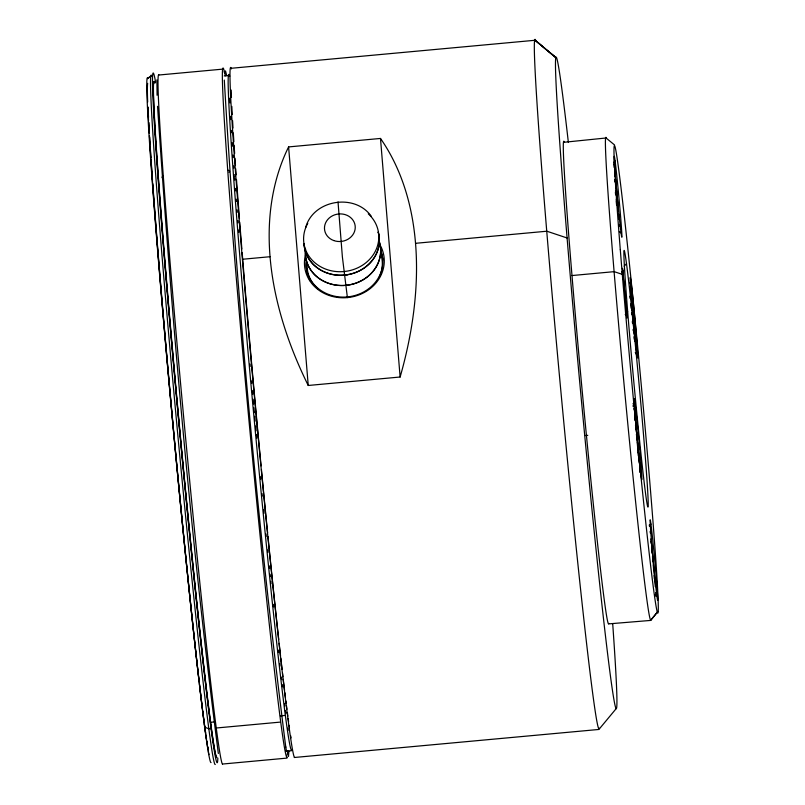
<?xml version="1.0" encoding="UTF-8"?>
<svg xmlns="http://www.w3.org/2000/svg" width="805" height="805" viewBox="0 0 805 805"><rect width="100%" height="100%" fill="white"/><g stroke="black" fill="none" stroke-linecap="round" stroke-linejoin="round"><path stroke-width="1.21" d="M156.905 79.896L157.076 95.272M288.904 751.095L288.492 756.469M400.125 377.012C408.88 346.331 414.706 314.735 416.185 282.837A246.441 152.417 -71.5 0 0 415.531 243.311A246.441 152.417 -71.5 0 0 409.906 206.623C404.321 182.383 394.772 158.897 380.493 138.45L288.603 146.913C277.423 169.513 271.426 194.448 269.705 219.544A246.441 159.219 60.2 0 0 270.047 256.715A246.441 159.219 60.2 0 0 275.984 295.757C282.827 326.89 294.117 356.937 308.235 385.474L400.125 377.012L380.493 138.45M305.628 227.684C312.974 199.781 354.683 192.828 371.206 216.183M608.691 623.875L650.611 620.424L657.745 611.639M650.611 620.424L657.444 612.062M616.409 708.36L598.9 729.451L294.358 757.495M613.692 162.479L615.111 160.97M624.177 266.193L626.542 263.678M621.732 272.13L622.919 270.862L622.466 268.266L627.035 318.025L622.919 270.862M629.58 283.189L630.999 281.68M633.636 404.855L635.054 403.345M649.524 525.564L650.943 524.055M151.189 76.012L147.889 78.347A343.785 6.712 84.7 0 0 172.914 424.97A343.785 6.712 84.7 0 0 211.071 762.496M147.426 78.669L149.418 77.059M563.752 142.304L606.054 137.987L614.537 144.94M158.776 75.026L223.196 69.089M231.065 68.294L535.245 40.25L556.024 57.819L535.798 40.844A346.09 6.762 84.7 0 0 560.693 389.268A346.09 6.762 84.7 0 0 599.282 728.213M224.243 75.962L228.992 75.519M242.486 259.26L270.047 256.715M415.531 243.311L546.847 231.216L567.112 237.988M572.063 275.541L614.175 271.657L622.275 274.364M585.305 435.545L587.791 435.324M210.407 722.306L213.969 721.974M280.392 715.856L285.141 715.424M210.759 728.505L208.616 728.706L204.47 727.016M216.072 728.022L280.492 722.085M285.594 751.266L291.531 750.723M222.593 764.036L287.013 758.099M619.387 231.719L621.027 232.947M625.213 314.403L626.582 315.429M635.276 352.429L636.926 353.657M655.22 594.804L656.87 596.032M546.323 49.719L556.527 57.869M535.798 40.844L545.609 49.055M225.521 70.91L226.698 75.59M338.18 202.568L338.02 201.954L342.387 256.976L347.337 297.105M285.684 746.648L286.55 751.327M285.795 747.282C257.761 525.725 237.334 303.012 224.303 80.077M218.336 753.49C190.644 538.595 172.109 322.483 157.549 106.31M614.648 175.077L614.829 176.365M634.229 339.247L633.917 336.822M630.728 297.075L630.939 298.796M634.773 418.731L634.994 420.462M650.883 541.171L651.134 543.305M615.433 181.427L615.865 185.502M635.517 425.08L635.96 429.367M631.603 304.783L631.915 307.711M633.102 329.406L633.253 330.845M651.698 548.587L652.171 553.226M616.328 190.141L616.65 193.431M632.388 312.481L632.861 317.512M632.317 321.477L632.478 323.137M636.433 434.147L636.916 439.178M652.493 556.517L652.956 561.578M616.268 199.087L616.429 200.767M617.123 198.493L617.566 203.494M633.163 320.893L633.595 325.814M631.543 313.065L631.694 314.735M653.258 564.929L653.67 569.749M615.805 194.025L615.513 190.715M637.218 442.549L637.651 447.469M631.13 308.245L630.778 303.888M617.838 206.664L618.19 211.021M288.603 146.913L308.235 385.474M633.968 330.342L634.27 334.286M638.023 452.008L638.325 455.942M654.123 575.424L654.364 578.845M614.789 181.87L614.618 179.485M618.632 217.571L618.713 219.443M347.277 296.924L347.297 297.608M208.404 751.226A7.688 7.527 -10.7 0 0 208.425 751.91A339.66 6.631 84.7 0 0 208.978 754.637M208.093 750.059A339.66 6.631 84.7 0 1 177.975 477.999A339.66 6.631 84.7 0 1 149.418 135.693M149.267 133.197A339.66 6.631 84.7 0 1 148.663 122.682M148.543 120.509A339.66 6.631 84.7 0 1 147.879 107.135M147.667 102.024A339.66 6.631 84.7 0 1 147.677 83.338M216.676 757.716A339.147 6.621 84.7 0 1 177.865 408.96A339.147 6.621 84.7 0 1 154.983 83.157M216.807 757.193A339.136 6.621 84.7 0 1 179.344 426.72A339.136 6.621 84.7 0 1 154.389 82.362M222.472 764.156A346.09 6.762 84.7 0 1 184.093 421.709A346.09 6.762 84.7 0 1 158.897 74.905M162.892 178.297A1.54 1.087 -4.1 0 1 163.465 176.225M224.001 71.947A343.061 6.702 84.7 0 1 225.4 75.771M287.637 750.683A343.061 6.702 84.7 0 1 287.013 755.171M227.885 170.288A1.54 1.087 -4.1 0 1 229.002 172.169M287.305 757.002A346.09 6.762 84.7 0 1 248.524 415.772A346.09 6.762 84.7 0 1 223.931 69.854M224.182 70.609A346.09 6.762 84.7 0 1 224.736 72.822M288.14 730.326A336.279 6.571 84.7 0 1 287.818 728.183M285.403 710.584A336.279 6.571 84.7 0 0 285.695 712.787L287.375 712.636A336.279 6.571 84.7 0 0 287.848 716.178M284.809 705.985A336.279 6.571 84.7 0 1 284.507 703.59M282.444 686.806A336.279 6.571 84.7 0 1 282.163 684.441M281.589 679.601A336.279 6.571 84.7 0 1 281.297 677.126M280.019 666.107A336.279 6.571 84.7 0 1 279.727 663.642M278.47 652.503A336.279 6.571 84.7 0 1 278.198 650.058M273.499 606.9A336.279 6.571 84.7 0 1 273.237 604.404M271.074 583.766A336.279 6.571 84.7 0 1 270.822 581.29M270.339 576.591A336.279 6.571 84.7 0 1 270.088 574.217M269.474 568.25A336.279 6.571 84.7 0 1 269.232 565.845M267.874 552.441A336.279 6.571 84.7 0 1 267.622 549.976M266.244 536.321A336.279 6.571 84.7 0 1 266.012 533.926M263.97 513.349A336.279 6.571 84.7 0 1 263.607 509.676M262.289 496.071A336.279 6.571 84.7 0 1 262.048 493.586M260.649 479.196A336.279 6.571 84.7 0 1 260.428 476.802M256.765 438.172A336.279 6.571 84.7 0 1 256.423 434.529M256.081 430.876A336.279 6.571 84.7 0 1 255.628 426.006M255.175 421.136A336.279 6.571 84.7 0 1 254.732 416.266M254.39 412.603A336.279 6.571 84.7 0 1 253.947 407.733M253.605 404.07A336.279 6.571 84.7 0 1 253.162 399.2M252.72 394.329A336.279 6.571 84.7 0 1 252.388 390.687M251.724 383.391A336.279 6.571 84.7 0 1 251.502 380.966M250.204 366.446A336.279 6.571 84.7 0 1 249.993 364.031M238.833 232.424A336.279 6.571 84.7 0 1 238.642 230.019M238.079 222.874A336.279 6.571 84.7 0 1 237.898 220.52M237.264 212.319A336.279 6.571 84.7 0 1 237.073 209.894M236.429 201.522A336.279 6.571 84.7 0 1 236.257 199.167M235.624 190.845A336.279 6.571 84.7 0 1 235.442 188.42M234.839 180.119A336.279 6.571 84.7 0 1 234.668 177.794M233.973 168.165A336.279 6.571 84.7 0 1 233.802 165.79M233.229 157.559A336.279 6.571 84.7 0 1 233.058 154.983M232.464 146.238A336.279 6.571 84.7 0 1 232.232 142.636M231.599 132.734A336.279 6.571 84.7 0 1 231.458 130.37M230.824 119.683A336.279 6.571 84.7 0 1 230.643 116.312M229.978 102.939A336.279 6.571 84.7 0 1 229.787 98.24M233.591 174.695A1.54 1.087 -4.1 0 1 234.668 176.587M291.812 749.636A339.147 6.621 84.7 0 1 253.806 415.249A339.147 6.621 84.7 0 1 229.717 76.274M368.277 213.808A37.684 33.699 -7.5 0 1 370.129 258.777A37.684 33.699 -7.5 0 1 320.46 266.656A37.684 33.699 -7.5 0 1 307.741 223.408M208.183 748.831A336.279 6.571 84.7 0 1 207.801 746.758M207.257 743.558A336.279 6.571 84.7 0 1 206.895 741.304M206.513 738.869A336.279 6.571 84.7 0 1 206.01 735.458M205.657 733.003A336.279 6.571 84.7 0 1 205.285 730.427M204.842 727.237A336.279 6.571 84.7 0 1 204.39 723.876M203.917 720.324A336.279 6.571 84.7 0 1 202.729 711.097M202.417 708.631A336.279 6.571 84.7 0 1 201.099 697.915M200.797 695.399A336.279 6.571 84.7 0 1 199.499 684.502M199.056 680.698A336.279 6.571 84.7 0 1 197.215 664.608M196.802 660.996A336.279 6.571 84.7 0 1 152.769 183.661M152.507 180.068A336.279 6.571 84.7 0 1 151.109 159.954M150.948 157.609A336.279 6.571 84.7 0 1 150.324 148.16M150.082 144.326A336.279 6.571 84.7 0 1 149.629 137.011M149.317 131.929A336.279 6.571 84.7 0 1 148.774 122.259M148.533 117.48A336.279 6.571 84.7 0 1 148.06 107.176M215.267 764.428A346.09 6.762 84.7 0 1 176.848 424.638A346.09 6.762 84.7 0 1 151.662 75.69M217.833 758.089A346.09 6.762 84.7 0 1 178.529 419.405A346.09 6.762 84.7 0 1 155.607 82.201M291.058 737.923A336.279 6.571 84.7 0 1 290.716 735.871M289.468 727.77A336.279 6.571 84.7 0 1 289.116 725.315M288.603 721.693A336.279 6.571 84.7 0 1 288.16 718.452M286.942 709.296A336.279 6.571 84.7 0 1 286.489 705.804M286.188 703.399A336.279 6.571 84.7 0 1 285.876 700.944M285.443 697.482A336.279 6.571 84.7 0 1 284.859 692.692M284.557 690.227A336.279 6.571 84.7 0 1 283.249 679.309M282.958 676.814A336.279 6.571 84.7 0 1 282.515 673.01M282.102 669.418A336.279 6.571 84.7 0 1 280.814 658.208M280.532 655.723A336.279 6.571 84.7 0 1 279.154 643.356M278.731 639.532A336.279 6.571 84.7 0 1 267.964 536.512M267.612 532.92A336.279 6.571 84.7 0 1 261.424 469.506M261.082 465.894A336.279 6.571 84.7 0 1 242.174 252.76M241.862 248.987A336.279 6.571 84.7 0 1 239.719 222.15M239.447 218.618A336.279 6.571 84.7 0 1 236.479 179.455M236.147 174.826A336.279 6.571 84.7 0 1 235.714 168.768M235.463 165.206A336.279 6.571 84.7 0 1 234.98 158.273M234.647 153.453A336.279 6.571 84.7 0 1 234.104 145.323M233.873 141.761A336.279 6.571 84.7 0 1 233.309 132.926M233.007 128.025A336.279 6.571 84.7 0 1 232.575 120.589M232.243 114.572A336.279 6.571 84.7 0 1 231.83 106.411M231.438 97.385A336.279 6.571 84.7 0 1 231.226 90.039M294.539 757.495A346.09 6.762 84.7 0 1 255.175 404.724A346.09 6.762 84.7 0 1 231.438 68.888M612.716 623.925A326.86 6.38 84.7 0 1 602.462 609.496A326.86 6.38 84.7 0 1 560.743 156.482A326.86 6.38 84.7 0 1 568.37 142.435M380.785 250.566A38.459 34.384 -7.5 0 1 348.676 296.773A38.459 34.384 -7.5 0 1 306.292 259.894M379.859 244.65A39.988 35.762 -7.5 0 1 349.229 297.387A39.988 35.762 -7.5 0 1 305.498 254.782M310.589 281.348A38.459 34.384 -7.5 0 1 306.564 261.937M381.047 252.609A38.459 34.384 -7.5 0 1 382.878 259.914M650.873 619.558A242.265 4.729 84.7 0 1 623.865 382.295A242.265 4.729 84.7 0 1 606.437 138.4M608.761 623.442A242.265 4.729 84.7 0 1 581.753 386.179A242.265 4.729 84.7 0 1 564.325 142.284M379.407 242.225A37.684 33.699 -7.5 0 1 347.146 285.161A37.684 33.699 -7.5 0 1 305.417 251.482M381.117 255.195A37.684 33.699 -7.5 0 1 379.356 276.98M317.653 288.844A37.684 33.699 -7.5 0 1 307.128 264.453M379.487 242.204A37.765 33.77 -7.5 0 1 345.788 285.383A37.765 33.77 -7.5 0 1 305.538 249.017M649.273 524.951A36.145 0.704 84.7 0 1 649.504 526.4M650.148 531.411A36.145 0.704 84.7 0 1 650.339 533.071M650.983 538.867A36.145 0.704 84.7 0 1 655.3 586.684M655.673 592.571A36.145 0.704 84.7 0 1 655.703 596.173M635.819 353.123A36.145 0.704 84.7 0 1 635.578 353.284M630.043 298.333A36.145 0.704 84.7 0 1 629.872 296.18M629.943 286.852A36.145 0.704 84.7 0 1 630.114 288.271M630.707 293.453A36.145 0.704 84.7 0 1 631.15 297.568M631.623 302.117A36.145 0.704 84.7 0 1 635.145 341.491M635.618 348.293A36.145 0.704 84.7 0 1 635.688 349.612M633.163 406.525A36.145 0.704 84.7 0 1 633.122 405.559M633.133 403.526A36.145 0.704 84.7 0 1 633.555 405.257M633.998 408.507A36.145 0.704 84.7 0 1 634.169 409.936M634.763 415.108A36.145 0.704 84.7 0 1 635.205 419.224M635.678 423.782A36.145 0.704 84.7 0 1 638.496 454.332M638.878 458.951A36.145 0.704 84.7 0 1 639.2 463.147M639.573 468.48A36.145 0.704 84.7 0 1 639.804 472.414M616.61 205.376A36.145 0.704 84.7 0 1 616.197 201.059M615.634 194.931A36.145 0.704 84.7 0 1 615.392 192.315M613.742 163.797A36.145 0.704 84.7 0 1 614.225 167.561M614.607 170.871A36.145 0.704 84.7 0 1 615.03 174.735M615.493 179.082A36.145 0.704 84.7 0 1 618.351 209.531M618.743 214.311A36.145 0.704 84.7 0 1 619.095 218.739M619.518 224.474A36.145 0.704 84.7 0 1 619.629 226.104M333.673 240.524A15.416 13.786 -7.5 0 0 355.156 225.803A15.416 13.786 -7.5 0 0 330.744 216.827A15.416 13.786 -7.5 0 0 333.673 240.524M620.293 249.741A234.567 4.578 84.7 0 0 657.182 611.659A234.567 4.578 84.7 0 0 630.486 274.103A234.567 4.578 84.7 0 0 620.293 249.741M627.679 311.746A128.82 2.516 84.7 0 0 647.743 506.748A128.82 2.516 84.7 0 0 632.539 317.019A128.82 2.516 84.7 0 0 627.679 311.746M651.305 539.119A40.381 0.785 84.7 0 0 657.594 600.238A40.381 0.785 84.7 0 0 652.825 540.769A40.381 0.785 84.7 0 0 651.305 539.119M631.362 296.743A40.381 0.785 84.7 0 0 637.64 357.863A40.381 0.785 84.7 0 0 632.881 298.403A40.381 0.785 84.7 0 0 631.362 296.743M635.407 418.409A40.381 0.785 84.7 0 0 641.696 479.528A40.381 0.785 84.7 0 0 636.936 420.059A40.381 0.785 84.7 0 0 635.407 418.409M615.463 176.033A40.381 0.785 84.7 0 0 621.752 237.153A40.381 0.785 84.7 0 0 616.992 177.694A40.381 0.785 84.7 0 0 615.463 176.033M347.176 274.797A37.765 33.77 -7.5 0 0 378.139 231.961A37.684 33.699 -7.5 0 1 347.166 274.726A37.684 33.699 -7.5 0 1 304.069 243.704A37.765 33.77 -7.5 0 0 347.176 274.797"/></g></svg>
